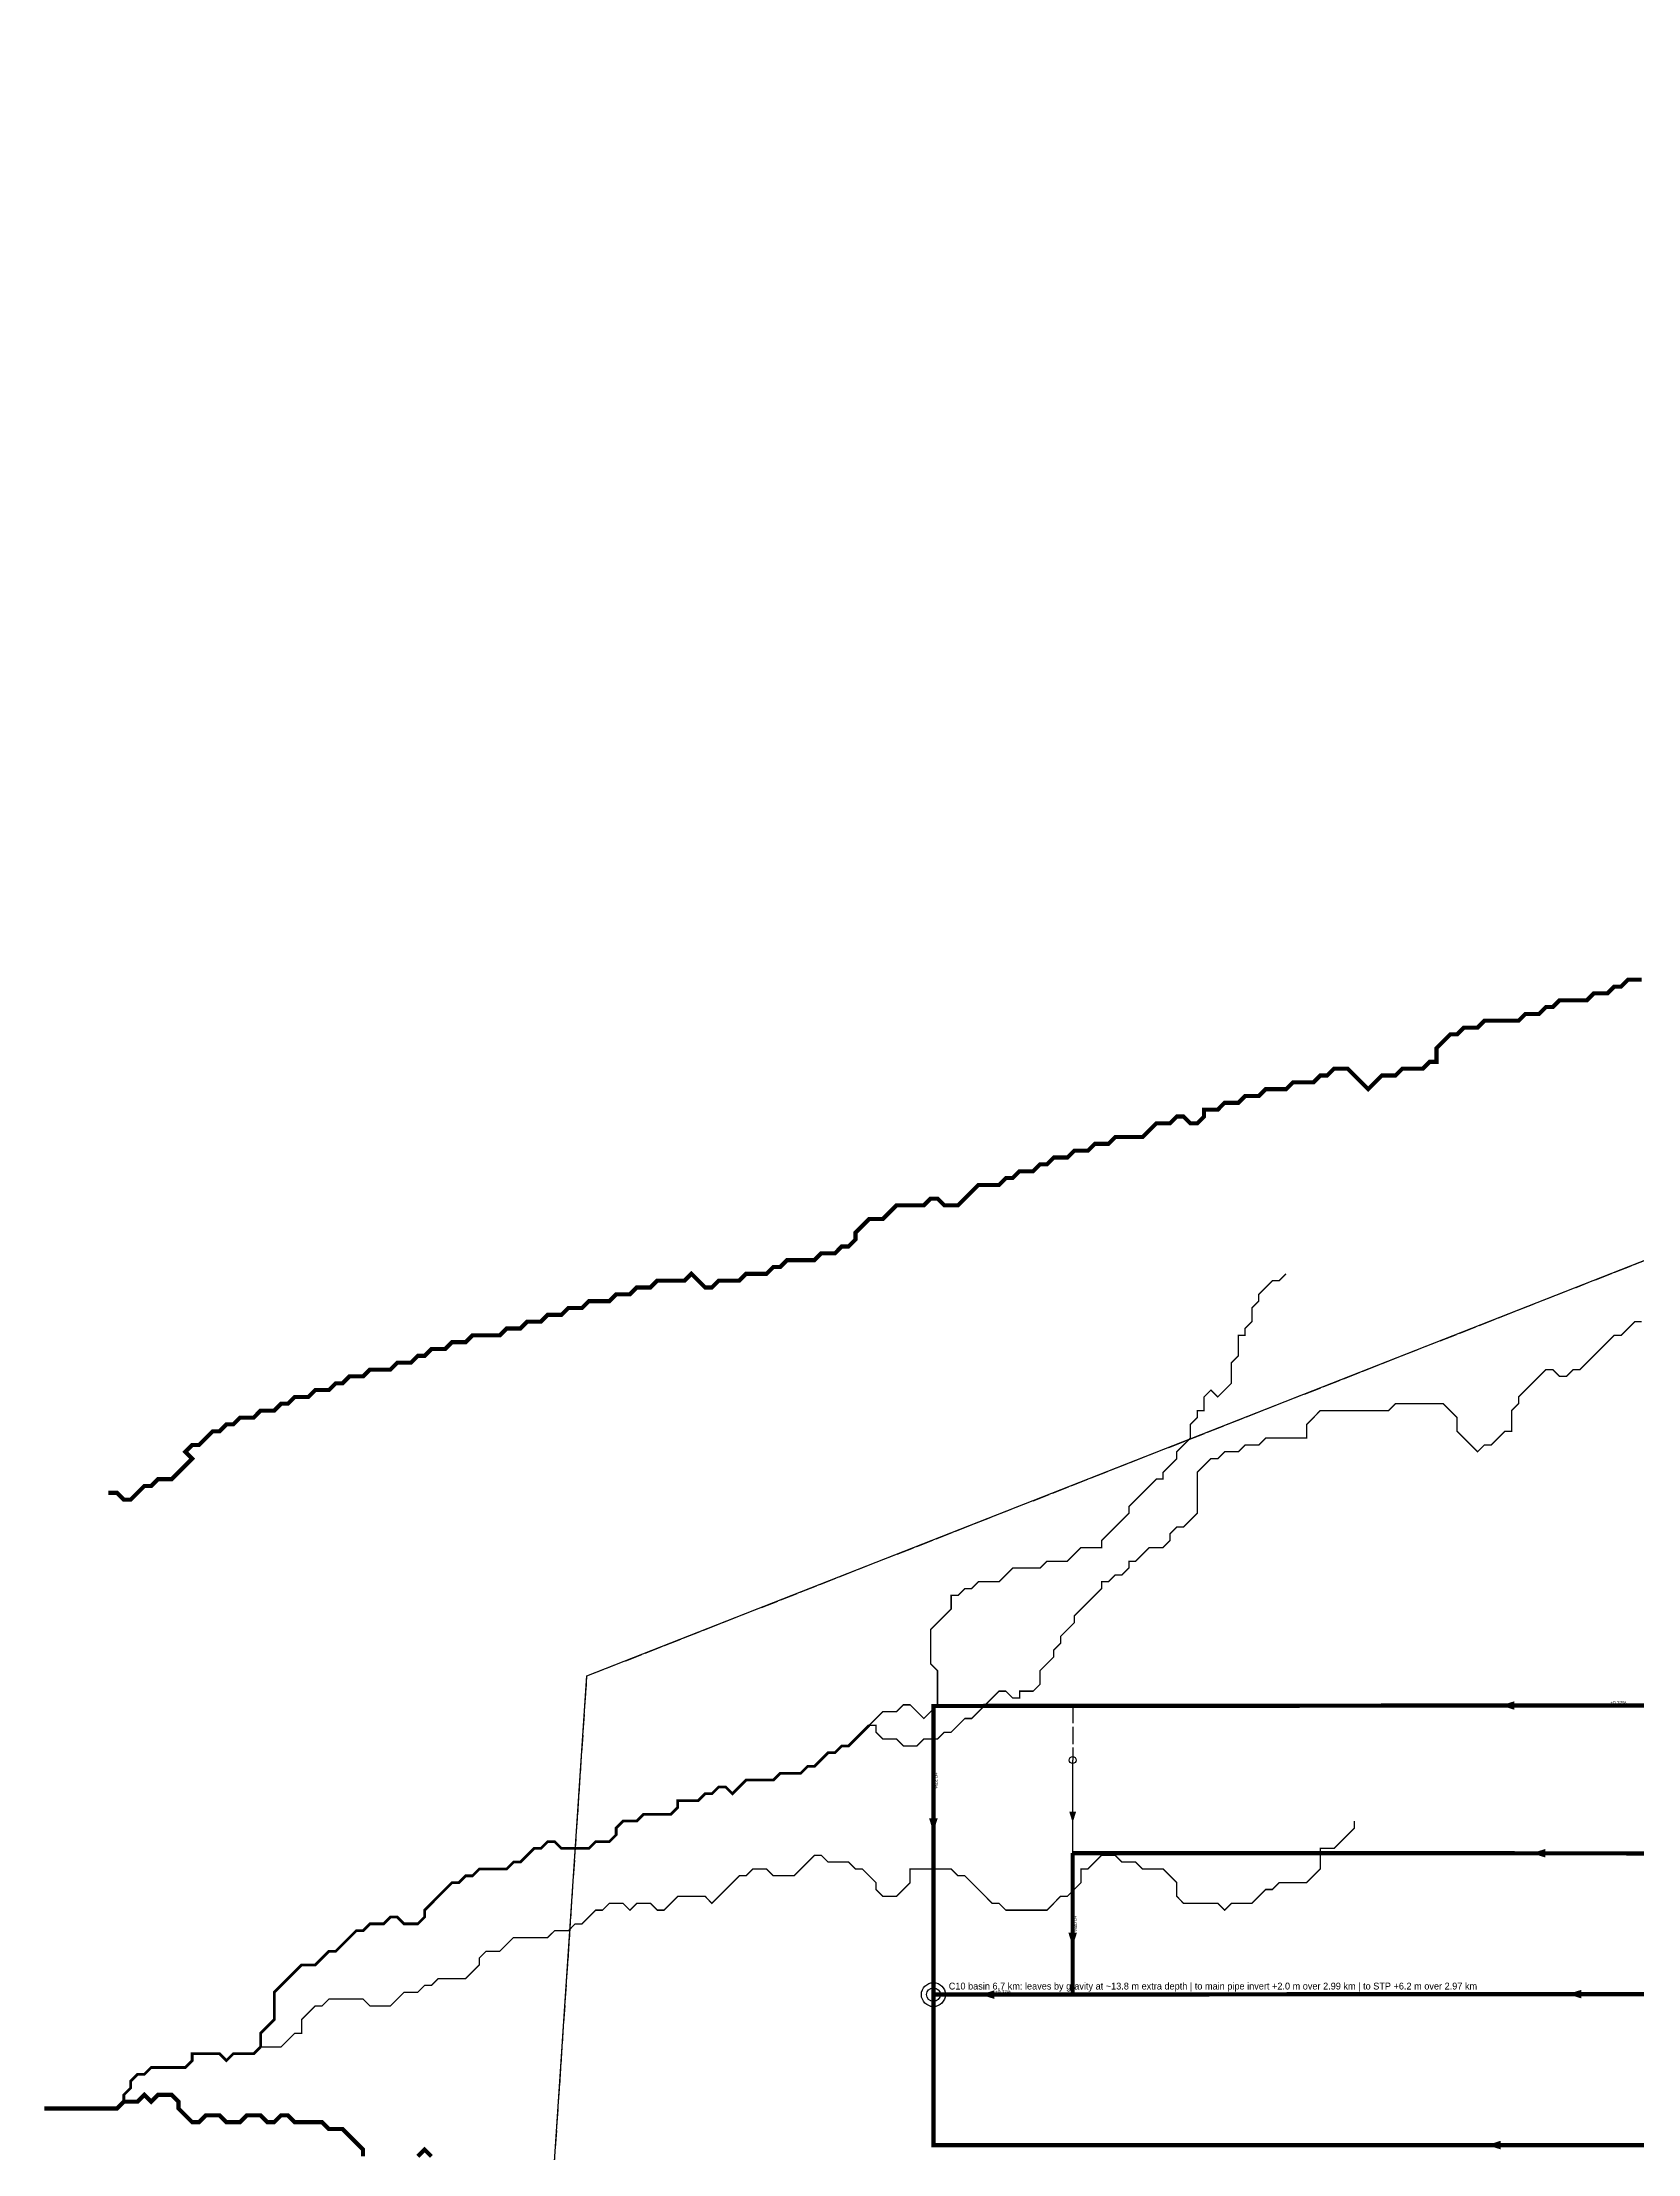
# Model space of a CAD drawing. Header units: metres. Extents: x 442821 to 452274, y 2561971 to 2571293.
# Drawn here: x 442891 to 443825, y 2566070 to 2567305 of the extents above; entities that cross this region are included whole.
import ezdxf
from ezdxf.enums import TextEntityAlignment as Align

# ---------------------------------------------------------------- set-up
doc = ezdxf.new("R2010")
doc.units = ezdxf.units.M
doc.header["$LTSCALE"] = 8
doc.linetypes.add('DASHED', pattern=[1.524, 1.27, -0.254])
for name, color, linetype in [('A_ARROWS', 7, 'Continuous'), ('A_BRANCH', 7, 'Continuous'), ('A_CATCHMENTS', 7, 'Continuous'), ('A_ENVELOPE', 3, 'Continuous'), ('A_GRADIENT', 8, 'Continuous'), ('A_HEAD_GAP', 8, 'Continuous'), ('A_HEADS', 8, 'Continuous'), ('A_OUTLET_LABEL', 7, 'Continuous'), ('A_OUTLETS', 7, 'Continuous'), ('A_STREAMS', 5, 'Continuous'), ('A_SUBMAIN', 7, 'Continuous')]:
    doc.layers.add(name, color=color, linetype=linetype)

msp = doc.modelspace()

# ---------------------------------------------------------------- linework, layer by layer
at = {"layer": 'A_ARROWS', "color": 1}
for points in [[(443744.6, 2566331.7), (443752.6, 2566334.2), (443752.6, 2566329.2)], [(443412.6, 2566257.7), (443410.1, 2566265.7), (443415.1, 2566265.7)], [(443494.1, 2566263.2), (443492.1, 2566269.6), (443496.1, 2566269.6)], [(443762.7, 2566245.3), (443770.7, 2566247.8), (443770.7, 2566242.8)], [(443494.1, 2566190.8), (443491.6, 2566198.8), (443496.6, 2566198.8)], [(443440.2, 2566162.6), (443448.2, 2566165.1), (443448.2, 2566160.1)], [(443783.7, 2566162.9), (443791.7, 2566165.4), (443791.7, 2566160.4)], [(443736.5, 2566074.6), (443744.5, 2566077.1), (443744.5, 2566072.1)]]:
    msp.add_solid(points, dxfattribs=at)
at = {"layer": 'A_BRANCH', "color": 1, "linetype": 'DASHED', "const_width": 0.8}
msp.add_lwpolyline([(443494.1, 2566299.8), (443494.1, 2566245.4)], dxfattribs=at)
at = {"layer": 'A_CATCHMENTS', "color": 1, "linetype": 'DASHED'}
msp.add_lwpolyline([(443176.1, 2565841.9), (443209.9, 2566349), (444250.9, 2566757.8)], dxfattribs=at)
at = {"layer": 'A_ENVELOPE', "color": 3}
msp.add_lwpolyline([(443922.9, 2562555.5), (443114.8, 2564922.9), (443209.9, 2566349), (444250.9, 2566757.8), (445002, 2567304.5)], dxfattribs=at)
at = {"layer": 'A_HEAD_GAP', "color": 8, "linetype": 'DASHED'}
msp.add_lwpolyline([(443494.1, 2566331.5), (443494.1, 2566299.8)], dxfattribs=at)
at = {"layer": 'A_HEADS', "color": 1}
msp.add_circle((443494.1, 2566299.8), 2, dxfattribs=at)
at = {"layer": 'A_OUTLETS', "color": 1}
for radius in [7, 4]:
    msp.add_circle((443412.6, 2566162.6), radius, dxfattribs=at)
at = {"layer": 'A_STREAMS', "color": 5}
for points, const_width in [([(443827, 2566756.2), (443823, 2566756.2), (443819, 2566756.2), (443815, 2566752.2), (443811, 2566752.2), (443807, 2566748.2), (443803, 2566748.2), (443799, 2566748.2), (443795, 2566744.2), (443791, 2566744.2), (443787, 2566744.2), (443783, 2566744.2), (443779, 2566744.2), (443775, 2566740.2), (443771, 2566740.2), (443767, 2566736.2), (443763, 2566736.2), (443759, 2566736.2), (443755, 2566732.2), (443751, 2566732.2), (443747, 2566732.2), (443743, 2566732.2), (443739, 2566732.2), (443735, 2566732.2), (443731, 2566728.2), (443727, 2566728.2), (443723, 2566728.2), (443719, 2566724.2), (443715, 2566724.2), (443711, 2566720.2), (443707, 2566716.2), (443707, 2566712.2), (443707, 2566708.2), (443703, 2566708.2), (443699, 2566704.2), (443695, 2566704.2), (443691, 2566704.2), (443687, 2566704.2), (443683, 2566700.2), (443679, 2566700.2), (443675, 2566700.2), (443671, 2566696.2), (443667, 2566692.2), (443663, 2566696.2), (443659, 2566700.2), (443655, 2566704.2), (443651, 2566704.2), (443647, 2566704.2), (443643, 2566700.2), (443639, 2566700.2), (443635, 2566696.2), (443631, 2566696.2), (443627, 2566696.2), (443623, 2566696.2), (443619, 2566692.2), (443615, 2566692.2), (443611, 2566692.2), (443607, 2566692.2), (443603, 2566688.2), (443599, 2566688.2), (443595, 2566688.2), (443591, 2566684.2), (443587, 2566684.2), (443583, 2566684.2), (443579, 2566680.2), (443575, 2566680.2), (443571, 2566680.2), (443571, 2566676.2), (443567, 2566672.2), (443563, 2566672.2), (443559, 2566676.2), (443555, 2566676.2), (443551, 2566672.2), (443547, 2566672.2), (443543, 2566672.2), (443539, 2566668.2), (443535, 2566664.2), (443531, 2566664.2), (443527, 2566664.2), (443523, 2566664.2), (443519, 2566664.2), (443515, 2566660.2), (443511, 2566660.2), (443507, 2566660.2), (443503, 2566656.2), (443499, 2566656.2), (443495, 2566656.2), (443491, 2566652.2), (443487, 2566652.2), (443483, 2566652.2), (443479, 2566648.2), (443475, 2566648.2), (443471, 2566644.2), (443467, 2566644.2), (443463, 2566644.2), (443459, 2566640.2), (443455, 2566640.2), (443451, 2566636.2), (443447, 2566636.2), (443443, 2566636.2), (443439, 2566636.2), (443435, 2566632.2), (443431, 2566628.2), (443427, 2566624.2), (443423, 2566624.2), (443419, 2566624.2), (443415, 2566628.2), (443411, 2566628.2), (443407, 2566624.2), (443403, 2566624.2), (443399, 2566624.2), (443395, 2566624.2), (443391, 2566624.2), (443387, 2566620.2), (443383, 2566616.2), (443379, 2566616.2), (443375, 2566616.2), (443371, 2566612.2), (443367, 2566608.2), (443367, 2566604.2), (443363, 2566600.2), (443359, 2566600.2), (443355, 2566596.2), (443351, 2566596.2), (443347, 2566596.2), (443343, 2566592.2), (443339, 2566592.2), (443335, 2566592.2), (443331, 2566592.2), (443327, 2566592.2), (443323, 2566588.2), (443319, 2566588.2), (443315, 2566584.2), (443311, 2566584.2), (443307, 2566584.2), (443303, 2566584.2), (443299, 2566580.2), (443295, 2566580.2), (443291, 2566580.2), (443287, 2566580.2), (443283, 2566576.2), (443279, 2566576.2), (443275, 2566580.2), (443271, 2566584.2), (443267, 2566580.2), (443263, 2566580.2), (443259, 2566580.2), (443255, 2566580.2), (443251, 2566580.2), (443247, 2566576.2), (443243, 2566576.2), (443239, 2566576.2), (443235, 2566572.2), (443231, 2566572.2), (443227, 2566572.2), (443223, 2566568.2), (443219, 2566568.2), (443215, 2566568.2), (443211, 2566568.2), (443207, 2566564.2), (443203, 2566564.2), (443199, 2566564.2), (443195, 2566560.2), (443191, 2566560.2), (443186.9, 2566560.2), (443182.9, 2566556.2), (443178.9, 2566556.2), (443174.9, 2566556.2), (443170.9, 2566552.2), (443166.9, 2566552.2), (443162.9, 2566552.2), (443158.9, 2566548.2), (443154.9, 2566548.2), (443150.9, 2566548.2), (443146.9, 2566548.2), (443142.9, 2566548.2), (443138.9, 2566544.2), (443134.9, 2566544.2), (443130.9, 2566544.2), (443126.9, 2566540.2), (443122.9, 2566540.2), (443118.9, 2566540.2), (443114.9, 2566536.2), (443110.9, 2566536.2), (443106.9, 2566532.2), (443102.9, 2566532.2), (443098.9, 2566532.2), (443094.9, 2566528.2), (443090.9, 2566528.2), (443086.9, 2566528.2), (443082.9, 2566528.2), (443078.9, 2566524.2), (443074.9, 2566524.2), (443070.9, 2566524.2), (443066.9, 2566520.2), (443062.9, 2566520.2), (443058.9, 2566516.2), (443054.9, 2566516.2), (443050.9, 2566516.2), (443046.9, 2566512.2), (443042.9, 2566512.2), (443038.9, 2566512.2), (443034.9, 2566508.2), (443030.9, 2566508.2), (443026.9, 2566504.2), (443022.9, 2566504.2), (443018.9, 2566504.2), (443014.9, 2566500.1), (443010.9, 2566500.1), (443006.9, 2566500.1), (443002.9, 2566496.1), (442998.9, 2566496.1), (442994.9, 2566492.1), (442990.9, 2566492.1), (442986.9, 2566488.1), (442982.9, 2566484.1), (442978.9, 2566484.1), (442974.9, 2566480.1), (442978.9, 2566476.1), (442974.9, 2566472.1), (442970.9, 2566468.1), (442966.9, 2566464.1), (442962.9, 2566464.1), (442958.9, 2566464.1), (442954.9, 2566460.1), (442950.9, 2566460.1), (442946.9, 2566456.1), (442942.9, 2566452.1), (442938.9, 2566452.1), (442934.9, 2566456.1), (442930.9, 2566456.1), (442929.9, 2566456.1)], 2.4), ([(443619, 2566584.2), (443615, 2566580.2), (443611, 2566580.2), (443607, 2566576.2), (443603, 2566572.2), (443603, 2566568.2), (443599, 2566564.2), (443599, 2566560.2), (443599, 2566556.2), (443595, 2566552.2), (443595, 2566548.2), (443591, 2566548.2), (443591, 2566544.2), (443591, 2566540.2), (443591, 2566536.2), (443587, 2566532.2), (443587, 2566528.2), (443587, 2566524.2), (443587, 2566520.2), (443583, 2566516.2), (443579, 2566512.2), (443575, 2566516.2), (443571, 2566512.2), (443571, 2566508.2), (443571, 2566504.2), (443567, 2566504.2), (443567, 2566500.1), (443563, 2566496.1), (443563, 2566492.1), (443563, 2566488.1), (443559, 2566484.1), (443555, 2566480.1), (443555, 2566476.1), (443551, 2566472.1), (443547, 2566468.1), (443547, 2566464.1), (443543, 2566464.1), (443539, 2566460.1), (443535, 2566456.1), (443531, 2566452.1), (443527, 2566448.1), (443527, 2566444.1), (443523, 2566440.1), (443519, 2566436.1), (443515, 2566432.1), (443511, 2566428.1), (443511, 2566424.1), (443507, 2566424.1), (443503, 2566424.1), (443499, 2566424.1), (443495, 2566420.1), (443491, 2566416.1), (443487, 2566416.1), (443483, 2566416.1), (443479, 2566416.1), (443475, 2566412.1), (443471, 2566412.1), (443467, 2566412.1), (443463, 2566412.1), (443459, 2566412.1), (443455, 2566408.1), (443451, 2566404.1), (443447, 2566404.1), (443443, 2566404.1), (443439, 2566404.1), (443435, 2566400.1), (443431, 2566400.1), (443427, 2566396.1), (443423, 2566396.1), (443423, 2566392.1), (443423, 2566388.1), (443419, 2566384.1), (443415, 2566380.1), (443411, 2566376.1), (443411, 2566372.1), (443411, 2566368.1), (443411, 2566364.1), (443411, 2566360.1), (443411, 2566356.1), (443415, 2566352.1), (443415, 2566348.1), (443415, 2566344.1), (443415, 2566340.1), (443415, 2566336.1), (443415, 2566332.1), (443411, 2566328.1), (443407, 2566324.1), (443403, 2566328.1), (443399, 2566332.1), (443395, 2566332.1), (443391, 2566328.1), (443387, 2566328.1), (443383, 2566328.1), (443379, 2566324.1), (443375, 2566320.1)], 0.8), ([(443827, 2566556.2), (443823, 2566556.2), (443819, 2566552.2), (443815, 2566548.2), (443811, 2566548.2), (443807, 2566544.2), (443803, 2566540.2), (443799, 2566536.2), (443795, 2566532.2), (443791, 2566528.2), (443787, 2566528.2), (443783, 2566524.2), (443779, 2566524.2), (443775, 2566528.2), (443771, 2566528.2), (443767, 2566524.2), (443763, 2566520.2), (443759, 2566516.2), (443755, 2566512.2), (443755, 2566508.2), (443751, 2566504.2), (443751, 2566500.1), (443751, 2566496.1), (443751, 2566492.1), (443747, 2566492.1), (443743, 2566488.1), (443739, 2566484.1), (443735, 2566484.1), (443731, 2566480.1), (443727, 2566484.1), (443723, 2566488.1), (443719, 2566492.1), (443719, 2566496.1), (443719, 2566500.1), (443715, 2566504.2), (443711, 2566508.2), (443707, 2566508.2), (443703, 2566508.2), (443699, 2566508.2), (443695, 2566508.2), (443691, 2566508.2), (443687, 2566508.2), (443683, 2566508.2), (443679, 2566504.2), (443675, 2566504.2), (443671, 2566504.2), (443667, 2566504.2), (443663, 2566504.2), (443659, 2566504.2), (443655, 2566504.2), (443651, 2566504.2), (443647, 2566504.2), (443643, 2566504.2), (443639, 2566504.2), (443635, 2566500.1), (443631, 2566496.1), (443631, 2566492.1), (443631, 2566488.1), (443627, 2566488.1), (443623, 2566488.1), (443619, 2566488.1), (443615, 2566488.1), (443611, 2566488.1), (443607, 2566488.1), (443603, 2566484.1), (443599, 2566484.1), (443595, 2566484.1), (443591, 2566480.1), (443587, 2566480.1), (443583, 2566480.1), (443579, 2566476.1), (443575, 2566476.1), (443571, 2566472.1), (443567, 2566468.1), (443567, 2566464.1), (443567, 2566460.1), (443567, 2566456.1), (443567, 2566452.1), (443567, 2566448.1), (443567, 2566444.1), (443563, 2566440.1), (443559, 2566436.1), (443555, 2566436.1), (443551, 2566432.1), (443551, 2566428.1), (443547, 2566424.1), (443543, 2566424.1), (443539, 2566424.1), (443535, 2566420.1), (443531, 2566416.1), (443527, 2566416.1), (443527, 2566412.1), (443523, 2566408.1), (443519, 2566408.1), (443515, 2566404.1), (443511, 2566404.1), (443511, 2566400.1), (443507, 2566396.1), (443503, 2566392.1), (443499, 2566388.1), (443495, 2566384.1), (443495, 2566380.1), (443491, 2566376.1), (443487, 2566372.1), (443487, 2566368.1), (443483, 2566364.1), (443483, 2566360.1), (443479, 2566356.1), (443475, 2566352.1), (443475, 2566348.1), (443475, 2566344.1), (443471, 2566340.1), (443467, 2566340.1), (443463, 2566340.1), (443463, 2566336.1), (443459, 2566336.1), (443455, 2566340.1), (443451, 2566340.1), (443447, 2566336.1), (443443, 2566332.1), (443439, 2566328.1), (443435, 2566324.1), (443431, 2566324.1), (443427, 2566320.1), (443423, 2566316.1), (443419, 2566316.1), (443415, 2566312.1), (443411, 2566312.1), (443407, 2566312.1), (443403, 2566308.1), (443399, 2566308.1), (443395, 2566308.1), (443391, 2566312.1), (443387, 2566312.1), (443383, 2566312.1), (443379, 2566316.1), (443379, 2566320.1), (443375, 2566320.1)], 0.8), ([(443375, 2566320.1), (443371, 2566316.1), (443367, 2566312.1), (443363, 2566308.1), (443359, 2566308.1), (443355, 2566304.1), (443351, 2566304.1), (443347, 2566300.1), (443343, 2566296.1), (443339, 2566296.1), (443335, 2566292.1), (443331, 2566292.1), (443327, 2566292.1), (443323, 2566292.1), (443319, 2566288.1), (443315, 2566288.1), (443311, 2566288.1), (443307, 2566288.1), (443303, 2566288.1), (443299, 2566284.1), (443295, 2566280.1), (443291, 2566284.1), (443287, 2566284.1), (443283, 2566280.1), (443279, 2566280.1), (443275, 2566276.1), (443271, 2566276.1), (443267, 2566276.1), (443263, 2566276.1), (443263, 2566272.1), (443259, 2566268.1), (443255, 2566268.1), (443251, 2566268.1), (443247, 2566268.1), (443243, 2566268.1), (443239, 2566264.1), (443235, 2566264.1), (443231, 2566264.1), (443227, 2566260.1), (443227, 2566256.1), (443223, 2566252.1), (443219, 2566252.1), (443215, 2566252.1), (443211, 2566248.1), (443207, 2566248.1), (443203, 2566248.1), (443199, 2566248.1), (443195, 2566248.1), (443191, 2566252.1), (443186.9, 2566252.1), (443182.9, 2566248.1), (443178.9, 2566248.1), (443174.9, 2566244.1), (443170.9, 2566240.1), (443166.9, 2566240.1), (443162.9, 2566236.1), (443158.9, 2566236.1), (443154.9, 2566236.1), (443150.9, 2566236.1), (443146.9, 2566236.1), (443142.9, 2566232.1), (443138.9, 2566232.1), (443134.9, 2566228.1), (443130.9, 2566228.1), (443126.9, 2566224.1), (443122.9, 2566220.1), (443118.9, 2566216), (443114.9, 2566212), (443114.9, 2566208), (443110.9, 2566204), (443106.9, 2566204), (443102.9, 2566204), (443098.9, 2566208), (443094.9, 2566208), (443090.9, 2566204), (443086.9, 2566204), (443082.9, 2566204), (443078.9, 2566200), (443074.9, 2566200), (443070.9, 2566196), (443066.9, 2566192), (443062.9, 2566188), (443058.9, 2566188), (443054.9, 2566184), (443050.9, 2566180), (443046.9, 2566180), (443042.9, 2566180), (443038.9, 2566176), (443034.9, 2566172), (443030.9, 2566168), (443026.9, 2566164), (443026.9, 2566160), (443026.9, 2566156), (443026.9, 2566152), (443026.9, 2566148), (443022.9, 2566144), (443018.9, 2566140), (443018.9, 2566136), (443018.9, 2566132)], 1.6), ([(443659, 2566264.1), (443659, 2566260.1), (443655, 2566256.1), (443651, 2566252.1), (443647, 2566248.1), (443643, 2566248.1), (443639, 2566248.1), (443639, 2566244.1), (443639, 2566240.1), (443639, 2566236.1), (443635, 2566232.1), (443631, 2566228.1), (443627, 2566228.1), (443623, 2566228.1), (443619, 2566228.1), (443615, 2566228.1), (443611, 2566224.1), (443607, 2566224.1), (443603, 2566220.1), (443599, 2566216), (443595, 2566216), (443591, 2566216), (443587, 2566216), (443583, 2566212), (443579, 2566216), (443575, 2566216), (443571, 2566216), (443567, 2566216), (443563, 2566216), (443559, 2566216), (443555, 2566220.1), (443555, 2566224.1), (443555, 2566228.1), (443551, 2566232.1), (443547, 2566236.1), (443543, 2566236.1), (443539, 2566236.1), (443535, 2566236.1), (443531, 2566240.1), (443527, 2566240.1), (443523, 2566240.1), (443519, 2566244.1), (443515, 2566244.1), (443511, 2566244.1), (443507, 2566240.1), (443503, 2566236.1), (443499, 2566236.1), (443499, 2566232.1), (443499, 2566228.1), (443495, 2566224.1), (443491, 2566220.1), (443487, 2566220.1), (443483, 2566216), (443479, 2566212), (443475, 2566212), (443471, 2566212), (443467, 2566212), (443463, 2566212), (443459, 2566212), (443455, 2566212), (443451, 2566216), (443447, 2566216), (443443, 2566220.1), (443439, 2566224.1), (443435, 2566228.1), (443431, 2566232.1), (443427, 2566232.1), (443423, 2566236.1), (443419, 2566236.1), (443415, 2566236.1), (443411, 2566236.1), (443407, 2566236.1), (443403, 2566236.1), (443399, 2566236.1), (443399, 2566232.1), (443399, 2566228.1), (443395, 2566224.1), (443391, 2566220.1), (443387, 2566220.1), (443383, 2566220.1), (443379, 2566224.1), (443379, 2566228.1), (443375, 2566232.1), (443371, 2566236.1), (443367, 2566236.1), (443363, 2566240.1), (443359, 2566240.1), (443355, 2566240.1), (443351, 2566240.1), (443347, 2566244.1), (443343, 2566244.1), (443339, 2566240.1), (443335, 2566236.1), (443331, 2566232.1), (443327, 2566232.1), (443323, 2566232.1), (443319, 2566232.1), (443315, 2566236.1), (443311, 2566236.1), (443307, 2566236.1), (443303, 2566232.1), (443299, 2566232.1), (443295, 2566228.1), (443291, 2566224.1), (443287, 2566220.1), (443283, 2566216), (443279, 2566220.1), (443275, 2566220.1), (443271, 2566220.1), (443267, 2566220.1), (443263, 2566220.1), (443259, 2566216), (443255, 2566212), (443251, 2566212), (443247, 2566216), (443243, 2566216), (443239, 2566216), (443235, 2566212), (443231, 2566216), (443227, 2566216), (443223, 2566216), (443219, 2566212), (443215, 2566212), (443211, 2566208), (443207, 2566204), (443203, 2566204), (443199, 2566200), (443195, 2566200), (443191, 2566200), (443186.9, 2566196), (443182.9, 2566196), (443178.9, 2566196), (443174.9, 2566196), (443170.9, 2566196), (443166.9, 2566196), (443162.9, 2566192), (443158.9, 2566188), (443154.9, 2566188), (443150.9, 2566188), (443146.9, 2566184), (443146.9, 2566180), (443142.9, 2566176), (443138.9, 2566172), (443134.9, 2566172), (443130.9, 2566172), (443126.9, 2566172), (443122.9, 2566172), (443118.9, 2566168), (443114.9, 2566168), (443110.9, 2566164), (443106.9, 2566164), (443102.9, 2566164), (443098.9, 2566160), (443094.9, 2566156), (443090.9, 2566156), (443086.9, 2566156), (443082.9, 2566156), (443078.9, 2566160), (443074.9, 2566160), (443070.9, 2566160), (443066.9, 2566160), (443062.9, 2566160), (443058.9, 2566160), (443054.9, 2566156), (443050.9, 2566156), (443046.9, 2566152), (443042.9, 2566148), (443042.9, 2566144), (443042.9, 2566140), (443038.9, 2566140), (443034.9, 2566136), (443030.9, 2566132), (443026.9, 2566132), (443022.9, 2566132), (443018.9, 2566132)], 0.8), ([(443018.9, 2566132), (443014.9, 2566128), (443010.9, 2566128), (443006.9, 2566128), (443002.9, 2566128), (442998.9, 2566124), (442994.9, 2566128), (442990.9, 2566128), (442986.9, 2566128), (442982.9, 2566128), (442978.9, 2566128), (442978.9, 2566124), (442974.9, 2566120), (442970.9, 2566120), (442966.9, 2566120), (442962.9, 2566120), (442958.9, 2566120), (442954.9, 2566120), (442950.9, 2566116), (442946.9, 2566116), (442942.9, 2566112), (442942.9, 2566108), (442938.9, 2566104), (442938.9, 2566100)], 1.6), ([(443078.9, 2566068), (443078.9, 2566072), (443074.9, 2566076), (443070.9, 2566080), (443066.9, 2566084), (443062.9, 2566084), (443058.9, 2566084), (443054.9, 2566088), (443050.9, 2566088), (443046.9, 2566088), (443042.9, 2566088), (443038.9, 2566088), (443034.9, 2566092), (443030.9, 2566092), (443026.9, 2566088), (443022.9, 2566088), (443018.9, 2566092), (443014.9, 2566092), (443010.9, 2566092), (443006.9, 2566088), (443002.9, 2566088), (442998.9, 2566088), (442994.9, 2566092), (442990.9, 2566092), (442986.9, 2566092), (442982.9, 2566088), (442978.9, 2566088), (442974.9, 2566092), (442970.9, 2566096), (442970.9, 2566100), (442966.9, 2566104), (442962.9, 2566104), (442958.9, 2566104), (442954.9, 2566100), (442950.9, 2566104), (442946.9, 2566100), (442942.9, 2566100), (442938.9, 2566100)], 2.4), ([(442938.9, 2566100), (442934.9, 2566096), (442930.9, 2566096), (442926.9, 2566096), (442922.9, 2566096), (442918.9, 2566096), (442914.9, 2566096), (442910.9, 2566096), (442906.9, 2566096), (442902.9, 2566096), (442898.9, 2566096), (442894.9, 2566096), (442892.3, 2566096)], 2.4), ([(443118.9, 2566068), (443114.9, 2566072), (443110.9, 2566068)], 2.4)]:
    msp.add_lwpolyline(points, dxfattribs=dict(at, const_width=const_width))
at = {"layer": 'A_SUBMAIN', "color": 1, "linetype": 'DASHED', "const_width": 2.5}
for points in [[(444120.4, 2566376.5), (444046.1, 2566331.9), (443494.1, 2566331.5)], [(443494.1, 2566331.5), (443412.6, 2566331.4), (443412.6, 2566162.6)], [(444164, 2566300.3), (444062.3, 2566245.1), (443494.1, 2566245.4)], [(443494.1, 2566245.4), (443494.1, 2566162.7)], [(444220, 2566202.8), (444151.3, 2566163.2), (443494.1, 2566162.7)], [(444337.2, 2566180.7), (444163.4, 2566074.6), (443412.6, 2566074.6), (443412.6, 2566162.6)], [(443494.1, 2566162.7), (443412.6, 2566162.6)]]:
    msp.add_lwpolyline(points, dxfattribs=at)

# ---------------------------------------------------------------- texts
at = {"layer": 'A_GRADIENT', "color": 1}
for s, rotation, p in [('+0.37%', 0.0484, (443813.4, 2566331.7)), ('+0.27%', -90, (443412.6, 2566287.8)), ('+0.08%', -90, (443494.1, 2566204.1)), ('+0.37%', 0.0436, (443453.4, 2566162.6))]:
    msp.add_text(s, height=2, rotation=rotation, dxfattribs=at).set_placement(p, align=Align.BOTTOM_CENTER)
at = {"layer": 'A_OUTLET_LABEL', "color": 1}
msp.add_text('C10 basin 6.7 km: leaves by gravity at ~13.8 m extra depth | to main pipe invert +2.0 m over 2.99 km | to STP +6.2 m over 2.97 km', height=4, dxfattribs=at).set_placement((443421.6, 2566165.6))

doc.saveas('drawing.dxf')
